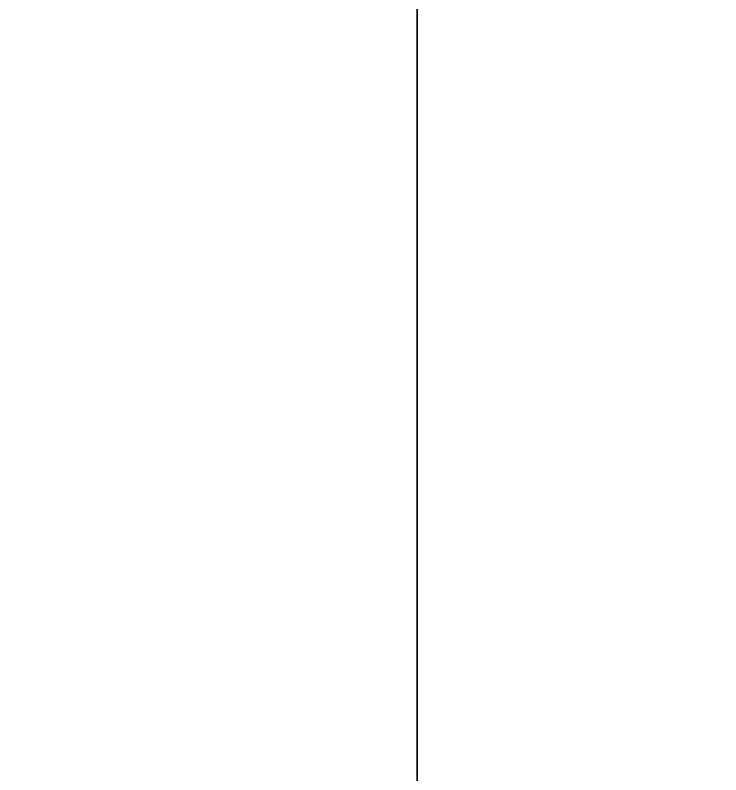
# Model space of a CAD drawing. Extents: x -234 to 3254, y -500 to 80.
# Drawn here: x 20.44 to 36.35, y -386.01 to -368.88 of the extents above; entities that cross this region are included whole.
import ezdxf

# ---------------------------------------------------------------- set-up
doc = ezdxf.new("R2010")
doc.units = 0

# ---------------------------------------------------------------- blocks, each defined once
blk = doc.blocks.new('Rack florencia.alacena 2p torre.Lateral Izquierdo1', base_point=(0, 19, 900))
at = {"layer": 'negro', "color": 0}
for points in [[(18, 19, 900), (18, 430, 900), (0, 430, 900), (0, 19, 900)], [(18, 430), (18, 19), (0, 19), (0, 430)]]:
    blk.add_3dface(points, dxfattribs=at)
blk = doc.blocks.new('Rack florencia.alacena 2p torre.Lateral Izquierdo')
at = {"layer": 'e-negro'}
blk.add_blockref('Rack florencia.alacena 2p torre.Lateral Izquierdo1', (0, 19, 900), dxfattribs=at)
blk = doc.blocks.new('Rack florencia.alacena 2p torre')
at = {"layer": 'Rack florencia.alacena 2p torre.Lateral Izquierdo'}
blk.add_blockref('Rack florencia.alacena 2p torre.Lateral Izquierdo', (0, 0), dxfattribs=at)
blk = doc.blocks.new('Rack florencia.alacena abierta.Lateral Izquierdo (1)', base_point=(0, 20, 484.5))
at = {"layer": 'c-guatambu', "color": 0}
for points in [[(19, 400), (19, 0), (0, 0), (0, 400)], [(0, 400, 475.5), (0, 20, 475.5), (9.5, 20, 475.5), (9.5, 400, 475.5)], [(0, 20, 484.5), (0, 400, 484.5), (9.5, 400, 484.5), (9.5, 20, 484.5)], [(19, 0, 960), (19, 400, 960), (0, 400, 960), (0, 0, 960)], [(9.5, 400, 484.5), (9.5, 400, 475.5), (9.5, 20, 475.5), (9.5, 20, 484.5)]]:
    blk.add_3dface(points, dxfattribs=at)
blk = doc.blocks.new('Rack florencia.alacena abierta.Lateral Izquierdo')
at = {"layer": 'c-guatambu'}
blk.add_blockref('Rack florencia.alacena abierta.Lateral Izquierdo (1)', (0, 20, 484.5), dxfattribs=at)
blk = doc.blocks.new('Rack florencia.alacena abierta')
at = {"layer": 'Rack florencia.alacena abierta.Lateral Izquierdo'}
blk.add_blockref('Rack florencia.alacena abierta.Lateral Izquierdo', (0, 0), dxfattribs=at)
blk = doc.blocks.new('Rack florencia.alacena 2p base.Lateral Izquierdo1', base_point=(1, 38))
at = {"layer": 'negro', "color": 0}
for points in [[(19, 430), (1, 430), (1, 38), (19, 38)], [(19, 19, 600), (19, 430, 600), (1, 430, 600), (1, 19, 600)]]:
    blk.add_3dface(points, dxfattribs=at)
blk = doc.blocks.new('Rack florencia.alacena 2p base.Lateral Izquierdo')
at = {"layer": 'e-negro'}
blk.add_blockref('Rack florencia.alacena 2p base.Lateral Izquierdo1', (1, 38), dxfattribs=at)
blk = doc.blocks.new('Rack florencia.alacena 2p base')
at = {"layer": 'Rack florencia.alacena 2p base.Lateral Izquierdo'}
blk.add_blockref('Rack florencia.alacena 2p base.Lateral Izquierdo', (0, 0), dxfattribs=at)

msp = doc.modelspace()

# ---------------------------------------------------------------- block references
for name, p in [('Rack florencia.alacena 2p torre', (19, -450, 1566)), ('Rack florencia.alacena 2p base', (19, -450, 6)), ('Rack florencia.alacena abierta', (20, -432, 606))]:
    msp.add_blockref(name, p)

doc.saveas('drawing.dxf')
